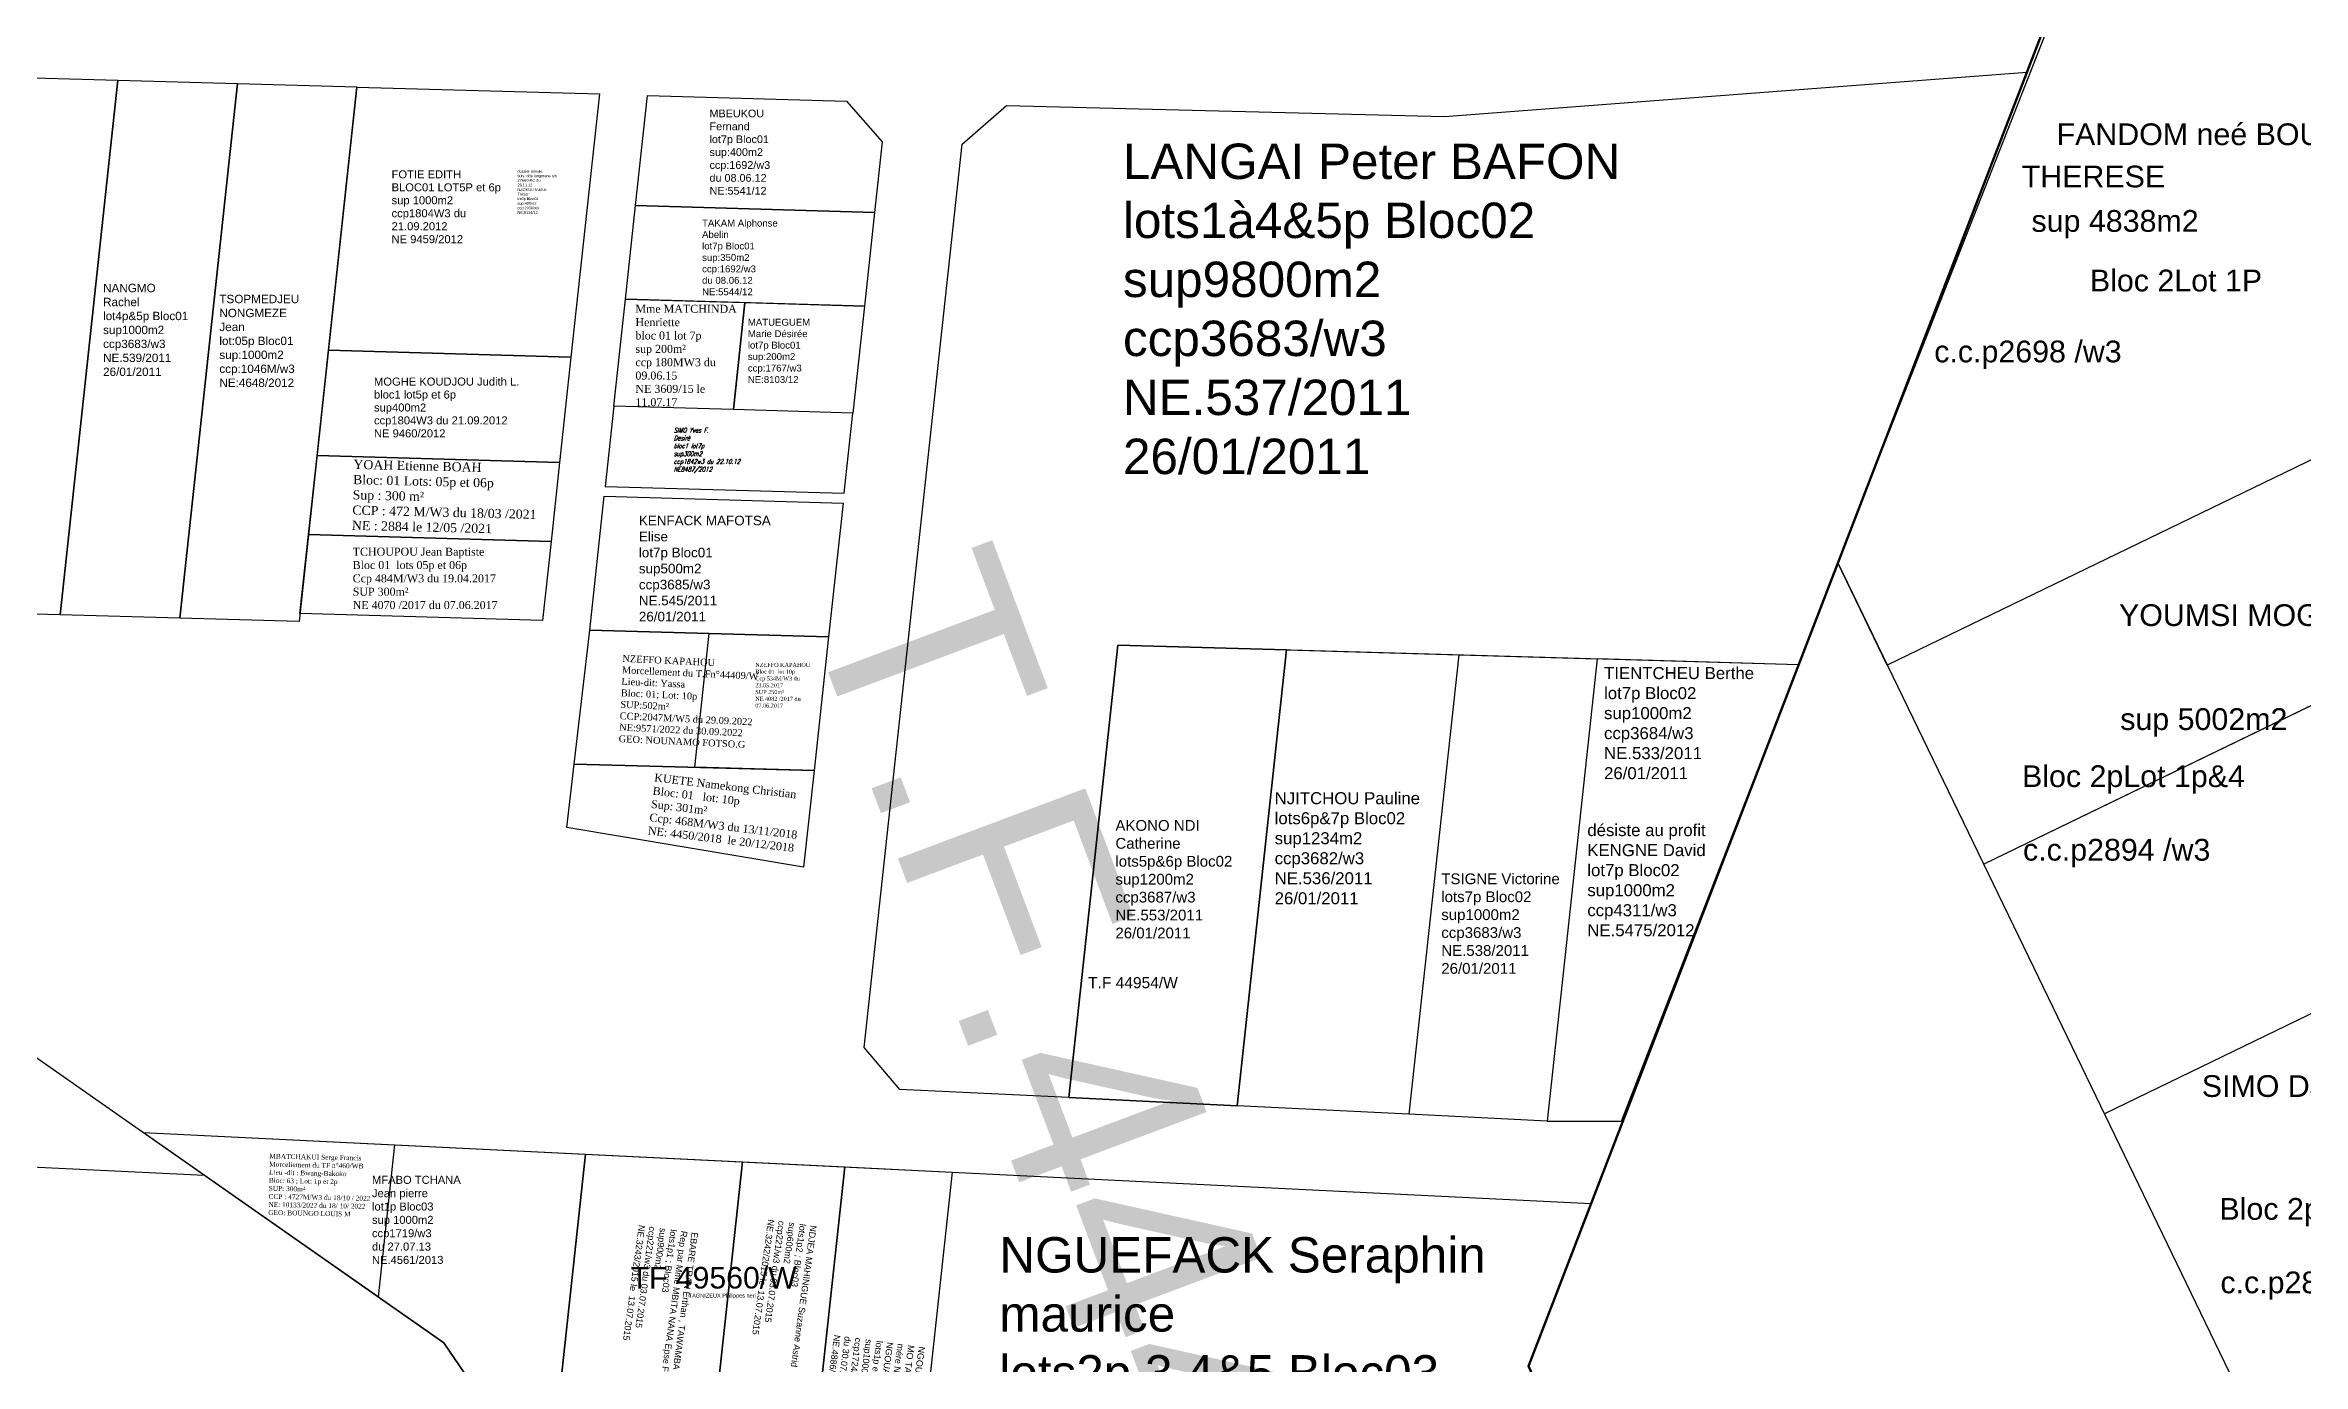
# Model space of a CAD drawing. Header units: millimetres. Extents: x 590121 to 927379, y 438565 to 1441738.
# Drawn here: x 924993.8 to 925275.9, y 1440338.2 to 1440502.9 of the extents above; entities that cross this region are included whole.
import ezdxf

# ---------------------------------------------------------------- set-up
doc = ezdxf.new("R2010")
doc.units = ezdxf.units.MM
doc.header["$LTSCALE"] = 10
doc.layers.add('end maj 26 02 2021', color=30, linetype='Continuous')
doc.layers.add('MAJ AVRIL 2021', color=7, linetype='Continuous')
doc.styles.add('FONT1', font='romanc.shx', dxfattribs={"width": 0.7, "oblique": 18, "height": 3})
doc.styles.get("Standard").update_dxf_attribs({"font": 'arial.ttf'})
doc.styles.add('Times 1.0', font='times.ttf', dxfattribs={"width": 0.99, "height": 1})

msp = doc.modelspace()

# ---------------------------------------------------------------- linework, layer by layer
at = {"flags": 128}
msp.add_lwpolyline([(925061.81, 1440429.86), (925091.65, 1440429.01), (925089.84, 1440412.31), (925059.86, 1440413.1)], close=True, dxfattribs=at)
at = {"lineweight": 30, "flags": 128}
msp.add_lwpolyline([(925006, 1440367.09), (925037.41, 1440365.55), (925035.35, 1440346.54)], close=True, dxfattribs=at)
at = {"layer": 'end maj 26 02 2021', "color": 3, "linetype": 'ByBlock'}
for p, q in [((925179.09, 1440337.89), (925256.69, 1440539.33)), ((924990.63, 1440377.86), (925043.55, 1440340.79)), ((925043.55, 1440340.79), (925077.71, 1440290.94))]:
    msp.add_line(p, q, dxfattribs=at)
at = {"layer": 'end maj 26 02 2021', "linetype": 'ByBlock'}
for p, q in [((925217.89, 1440438.61), (925253.59, 1440529.49)), ((925413.11, 1440447.84), (925251.08, 1440369.42)), ((925242.86, 1440386.42), (925217.76, 1440438.28)), ((925308, 1440435.46), (925235.99, 1440400.61)), ((925272.86, 1440324.41), (925242.86, 1440386.42))]:
    msp.add_line(p, q, dxfattribs=at)
at = {"layer": 'end maj 26 02 2021', "linetype": 'ByBlock', "ltscale": 0.0014}
for p, q in [((925245.34, 1440509.87), (925190.71, 1440368.06)), ((925245.34, 1440509.87), (925190.71, 1440368.06)), ((924883.3, 1440501.99), (925002.85, 1440498.56)), ((925168.6, 1440494), (925241.36, 1440499.54)), ((925241.36, 1440499.54), (925212.85, 1440425.53)), ((924995.63, 1440431.76), (925002.85, 1440498.56)), ((925002.85, 1440498.56), (924995.63, 1440431.76)), ((925002.85, 1440498.56), (925017.78, 1440498.13)), ((925017.78, 1440498.13), (925010.56, 1440431.33)), ((925108.35, 1440490.55), (925113.89, 1440495.38)), ((925113.89, 1440495.38), (925168.6, 1440494)), ((925096.09, 1440377.69), (925108.35, 1440490.55)), ((925061.81, 1440429.86), (925063.62, 1440446.57)), ((925063.62, 1440446.57), (925093.46, 1440445.71)), ((925093.46, 1440445.71), (925091.65, 1440429.01)), ((924995.63, 1440431.76), (924972.29, 1440432.43)), ((925010.56, 1440431.33), (924995.63, 1440431.76)), ((925091.65, 1440429.01), (925061.81, 1440429.86)), ((925127.79, 1440427.97), (925121.65, 1440371.44)), ((925127.79, 1440427.97), (925121.65, 1440371.44)), ((925127.79, 1440427.97), (925148.88, 1440427.37)), ((925148.88, 1440427.37), (925127.79, 1440427.97)), ((925212.85, 1440425.53), (925127.79, 1440427.97)), ((925142.69, 1440370.41), (925148.88, 1440427.37)), ((925148.88, 1440427.37), (925170.39, 1440426.75)), ((925170.39, 1440426.75), (925164.15, 1440369.36)), ((925170.39, 1440426.75), (925187.7, 1440426.25)), ((925187.7, 1440426.25), (925181.43, 1440368.51)), ((925187.7, 1440426.25), (925181.43, 1440368.51)), ((925212.85, 1440425.53), (925187.7, 1440426.25)), ((925190.71, 1440368.51), (925212.85, 1440425.53)), ((925100.55, 1440372.47), (925096.09, 1440377.69)), ((925121.65, 1440371.44), (925100.55, 1440372.47)), ((925121.65, 1440371.44), (925142.69, 1440370.41)), ((925164.15, 1440369.36), (925142.69, 1440370.41)), ((925181.43, 1440368.51), (925164.15, 1440369.36)), ((925181.43, 1440368.51), (925190.71, 1440368.51)), ((925107.09, 1440362.14), (925186.92, 1440358.23)), ((925186.92, 1440358.23), (925179.09, 1440337.89))]:
    msp.add_line(p, q, dxfattribs=at)
at = {"layer": 'end maj 26 02 2021', "color": 3, "linetype": 'ByBlock', "ltscale": 0.0014}
for p, q in [((925006, 1440367.09), (925107.09, 1440362.14)), ((925043.55, 1440340.79), (925006.01, 1440367.09)), ((925107.09, 1440362.14), (925099, 1440287.71)), ((925077.71, 1440290.94), (925043.55, 1440340.79))]:
    msp.add_line(p, q, dxfattribs=at)
at = {"layer": 'end maj 26 02 2021', "color": 0, "linetype": 'ByBlock'}
msp.add_line((925013.68, 1440361.71), (924992.02, 1440362.77), dxfattribs=at)
at = {"layer": 'end maj 26 02 2021', "color": 6, "linetype": 'ByBlock', "lineweight": 50, "ltscale": 0.0014, "flags": 128}
msp.add_lwpolyline([(925665.03, 1438955.68), (925698.18, 1439212.92), (925694.66, 1439547.94), (925626.23, 1439723.85), (925403.41, 1439860.67), (925179.09, 1440337.89), (925328.59, 1440725.96), (925461.94, 1440945.14), (925426.23, 1441284.92), (925217.44, 1441724.31), (925558.88, 1441566.24), (925795.78, 1441474.51), (926028.41, 1441432.43), (926345.65, 1441436.32), (926526.96, 1441473.37)], dxfattribs=at)
at = {"layer": 'end maj 26 02 2021', "color": 5, "linetype": 'ByBlock', "flags": 128}
msp.add_lwpolyline([(925252.92, 1440529.54), (925282.85, 1440527.82), (925298.43, 1440461.55), (925223.94, 1440425.49), (925217.76, 1440438.27)], close=True, dxfattribs=at)
at = {"layer": 'end maj 26 02 2021', "color": 1, "linetype": 'ByBlock', "flags": 128}
msp.add_lwpolyline([(925253.59, 1440529.49), (925354.16, 1440523.73), (925364.86, 1440501.62), (925292.85, 1440466.77), (925308, 1440435.46), (925235.99, 1440400.61), (925217.76, 1440438.28)], close=True, dxfattribs=at)
at = {"layer": 'end maj 26 02 2021', "linetype": 'ByBlock', "ltscale": 0.0014, "flags": 128}
for points in [[(925017.78, 1440498.14), (925032.7, 1440497.71), (925025.48, 1440430.91), (925010.56, 1440431.34)], [(925032.7, 1440497.7), (925063.01, 1440496.83), (925059.46, 1440463.95), (925029.15, 1440464.82)], [(925069.03, 1440496.66), (925093.87, 1440495.95), (925098.33, 1440490.84), (925097.38, 1440482.03), (925067.54, 1440482.88)], [(925067.54, 1440482.88), (925097.38, 1440482.03), (925096.12, 1440470.33), (925066.28, 1440471.19)], [(925081.2, 1440470.76), (925096.12, 1440470.33), (925094.67, 1440456.97), (925079.75, 1440457.4)], [(925081.2, 1440470.76), (925096.12, 1440470.33), (925094.67, 1440456.97), (925079.75, 1440457.4)], [(925029.15, 1440464.82), (925059.46, 1440463.95), (925058.04, 1440450.79), (925027.73, 1440451.66)], [(925094.67, 1440456.97), (925079.75, 1440457.4), (925064.83, 1440457.82), (925063.75, 1440447.8), (925093.59, 1440446.94)], [(925061.28, 1440364.38), (925080.89, 1440363.42), (925075.86, 1440317.04), (925058.53, 1440318.92), (925056.65, 1440321.67)], [(925080.89, 1440363.42), (925093.66, 1440362.8), (925088.54, 1440315.66), (925075.86, 1440317.04)]]:
    msp.add_lwpolyline(points, close=True, dxfattribs=at)
msp.add_lwpolyline([(925032.7, 1440497.7), (925063.01, 1440496.83), (925059.46, 1440463.95)], dxfattribs=at)
at = {"layer": 'end maj 26 02 2021', "color": 150, "linetype": 'ByBlock', "lineweight": -3, "ltscale": 0.0014, "flags": 128}
for points in [[(925066.28, 1440471.19), (925081.2, 1440470.76), (925079.75, 1440457.4), (925064.83, 1440457.82)], [(925026.66, 1440441.8), (925056.97, 1440440.93), (925055.91, 1440431.06), (925025.59, 1440431.93)], [(925076.73, 1440429.43), (925091.65, 1440429.01), (925089.84, 1440412.3), (925074.92, 1440412.73)]]:
    msp.add_lwpolyline(points, close=True, dxfattribs=at)
at = {"layer": 'end maj 26 02 2021', "color": 3, "linetype": 'ByBlock', "ltscale": 0.0014, "flags": 128}
msp.add_lwpolyline([(925127.79, 1440427.97), (925148.88, 1440427.37), (925142.69, 1440370.41), (925121.65, 1440371.44)], close=True, dxfattribs=at)
at = {"layer": 'end maj 26 02 2021', "color": 150}
msp.add_lwpolyline([(925059.86, 1440413.1), (925089.84, 1440412.31), (925088.51, 1440400.22), (925058.93, 1440405.19)], close=True, dxfattribs=at)
at = {"layer": 'end maj 26 02 2021', "linetype": 'ByBlock', "lineweight": -3, "ltscale": 0.0014, "flags": 128}
for points in [[(925006, 1440367.09), (925061.28, 1440364.38), (925056.65, 1440321.67), (925043.55, 1440340.79), (925006.01, 1440367.09)], [(925093.66, 1440362.8), (925107.09, 1440362.14), (925099, 1440287.71), (925085.66, 1440289.16)]]:
    msp.add_lwpolyline(points, close=True, dxfattribs=at)
at = {"layer": 'end maj 26 02 2021', "color": 3, "linetype": 'ByBlock', "lineweight": 30, "ltscale": 0.0014, "flags": 128}
msp.add_lwpolyline([(925006, 1440367.09), (925107.09, 1440362.14), (925099, 1440287.71), (925077.94, 1440290), (925077.71, 1440290.94), (925043.55, 1440340.79)], close=True, dxfattribs=at)
at = {"layer": 'MAJ AVRIL 2021', "flags": 128}
msp.add_lwpolyline([(925027.73, 1440451.66), (925058.04, 1440450.79), (925056.98, 1440440.93), (925026.66, 1440441.8)], close=True, dxfattribs=at)

# ---------------------------------------------------------------- texts
at = {"attachment_point": 1}
for s, insert, char_height, width, rotation in [('{\\fTimes New Roman|b0|i0|c0|p18;NZEFFO KAPAHOU\\P\\C1;Morcellement du T.Fn%%D44409/W \\P\\C256;Lieu-dit: Yassa\\PBloc: 01; Lot: 10p\\C1;\\P\\C256;SUP:502m²\\PCCP:2047M/W5 du 29.09.2022\\PNE:9571/2022 du 30.09.2022\\P\\C4;GEO: NOUNAMO FOTSO.G}', (925065.91, 1440426.75), 0.8601, 29.1942, 357.3157), ('{\\fTimes New Roman|b0|i0|c0|p18;MBATCHAKUI Serge Francis\\P\\C1;Morcellement du TF n°460/WB\\C256;\\PLieu -dit : Bwang-Bakoko\\PBloc: 63 ; Lot: 1p et 2p\\PSUP: 300m²\\PCCP : 4727M/W3 du 18/10 / 2022\\PNE: 10133/2022 du 18/ 10/ 2022 \\PGEO: BOUNGO LOUIS M}', (925021.77, 1440364.43), 0.6028, 36.134, 358.8595)]:
    msp.add_mtext(s, dxfattribs=dict(at, insert=insert, char_height=char_height, width=width, rotation=rotation))
at = {"layer": 'end maj 26 02 2021', "color": 7, "linetype": 'ByBlock'}
for s, height, p in [('FANDOM neé BOUCHE', 2.7167, (925245.09, 1440490.44)), ('THERESE', 2.717, (925240.74, 1440485.16)), ('sup 4838m2', 2.717, (925241.96, 1440479.61)), ('Bloc 2Lot 1P', 2.7167, (925249.26, 1440472.17)), ('c.c.p2698 /w3', 2.7167, (925229.81, 1440463.3)), ('YOUMSI MOGTOMO François', 2.7167, (925252.9, 1440430.36)), ('sup 5002m2', 2.717, (925253.05, 1440417.37)), ('Bloc 2pLot 1p&4', 2.7167, (925240.78, 1440410.24)), ('c.c.p2894 /w3', 2.7167, (925240.9, 1440401.05)), ('SIMO DJOUM épse YOUMSI M.B', 2.7167, (925263.24, 1440371.53)), ('Bloc 2pLot05', 2.7167, (925265.45, 1440356.18)), ('c.c.p2894 /w3', 2.7167, (925265.57, 1440347))]:
    msp.add_text(s, height=height, dxfattribs=at).set_placement(p)
at = {"layer": 'end maj 26 02 2021', "linetype": 'ByBlock', "ltscale": 0.0014}
for s, p in [('FOTIE EDITH', (925037.04, 1440486.29)), ('BLOC01 LOT5P et 6p', (925037.04, 1440484.67)), ('sup 1000m2', (925037.04, 1440483.05)), ('ccp1804W3 du', (925037.04, 1440481.43)), ('21.09.2012', (925037.04, 1440479.81)), ('NE 9459/2012', (925037.04, 1440478.19)), ('bloc1 lot5p et 6p', (925034.84, 1440458.78)), ('MOGHE KOUDJOU Judith L.', (925034.84, 1440460.4)), ('sup400m2', (925034.84, 1440457.16)), ('ccp1804W3 du 21.09.2012', (925034.84, 1440455.55)), ('NE 9460/2012', (925034.84, 1440453.93))]:
    msp.add_text(s, height=1, dxfattribs=at).set_placement(p)
at = {"layer": 'end maj 26 02 2021', "color": 1, "linetype": 'ByBlock'}
msp.add_text('T.F.44409/W', height=25, rotation=290.5418, dxfattribs=at).set_placement((925088.42, 1440433.05))
msp.add_text('T.F 44954/W', height=1.3879, dxfattribs=at).set_placement((925124.08, 1440385.11))
at = {"layer": 'end maj 26 02 2021', "color": 1, "linetype": 'ByBlock', "ltscale": 0.0014}
msp.add_text('TF 49560/W', height=2.701, dxfattribs=at).set_placement((925066.9, 1440347.59))
at = {"layer": 'end maj 26 02 2021', "color": 5, "linetype": 'ByBlock', "attachment_point": 1}
for s, insert, char_height, width in [('{\\C7;MBEUKOU \\PFernand\\Plot7p Bloc01\\Psup:400m2\\Pccp:1692/w3\\Pdu 08.06.12\\PNE:5541/12}', (925076.77, 1440494.88), 0.9658, 14.1), ('{\\C1;dossier annulé\\Psuiv. dde longmene s/n\\P2766/SRC du\\P26.11.12\\P\\C7;NZOKOU Marius\\PTrésor\\Plot6p Bloc01\\Psup:400m2\\Pccp:2038/w3\\PNE:8114/12}', (925052.77, 1440487.35), 0.3433, 5.012), ('{\\C7;TAKAM Alphonse\\PAbelin\\Plot7p Bloc01\\Psup:350m2\\Pccp:1692/w3\\Pdu 08.06.12\\PNE:5544/12}', (925075.84, 1440481.13), 0.8583, 12.5299), ('{\\C7;NANGMO\\PRachel\\Plot4p&5p Bloc01\\Psup1000m2\\Pccp3683/w3\\PNE.539/2011\\P26/01/2011}', (925000.99, 1440473.11), 1.046, 15.27), ('{\\C7;TSOPMEDJEU\\PNONGMEZE\\PJean\\Plot:05p Bloc01\\Psup:1000m2\\Pccp:1046M/w3\\PNE:4648/2012}', (925015.52, 1440471.74), 1.046, 15.27), ('{\\C7;MATUEGUEM\\PMarie Désirée\\Plot7p Bloc01\\Psup:200m2\\Pccp:1767/w3\\PNE:8103/12}', (925081.56, 1440468.74), 0.8583, 12.53), ('{\\C7;KENFACK MAFOTSA Elise\\Plot7p Bloc01\\Psup500m2\\Pccp3685/w3\\PNE.545/2011\\P26/01/2011}', (925067.94, 1440444.14), 1.2, 17.52), ('{\\C7;TIENTCHEU Berthe\\Plot7p Bloc02\\Psup1000m2\\Pccp3684/w3\\PNE.533/2011\\P26/01/2011}', (925188.55, 1440425.23), 1.5, 21.9), ('{\\C7;NJITCHOU Pauline\\Plots6p&7p Bloc02\\Psup1234m2\\Pccp3682/w3\\PNE.536/2011\\P26/01/2011}', (925147.39, 1440409.6), 1.5, 21.9), ('{\\C7;AKONO NDI\\PCatherine\\Plots5p&6p Bloc02\\Psup1200m2\\Pccp3687/w3\\PNE.553/2011\\P26/01/2011}', (925127.49, 1440406.12), 1.3435, 19.61), ('{\\C7;TSIGNE Victorine\\Plots7p Bloc02\\Psup1000m2\\Pccp3683/w3\\PNE.538/2011\\P26/01/2011}', (925168.21, 1440399.45), 1.3435, 19.6148)]:
    msp.add_mtext(s, dxfattribs=dict(at, insert=insert, char_height=char_height, width=width))
at = {"layer": 'end maj 26 02 2021', "linetype": 'ByBlock', "ltscale": 0.0014, "attachment_point": 1}
for s, insert, char_height, width in [('{\\C7;LANGAI Peter BAFON \\Plots1à4&5p Bloc02\\Psup9800m2\\Pccp3683/w3\\PNE.537/2011\\P26/01/2011}', (925128.43, 1440490.63), 4.4226, 64.57), ('{\\C7;MFABO TCHANA\\PJean pierre\\Plot1p Bloc03\\Psup 1000m2\\Pccp1719/w3\\Pdu 27.07.13\\PNE.4561/2013}', (925034.59, 1440361.67), 1, 43.283), ('{\\C7;NGUEFACK Seraphin maurice\\Plots2p.3.4&5 Bloc03\\Psup5600m2\\Pccp3684/w3\\PNE.541/2011\\P26/01/2011}', (925112.99, 1440354.01), 4.4226, 64.565), ('{\\C7;TAGNIZEUX Philippes neri}', (925074.17, 1440346.96), 0.5, 43.283)]:
    msp.add_mtext(s, dxfattribs=dict(at, insert=insert, char_height=char_height, width=width))
at = {"layer": 'end maj 26 02 2021', "color": 150, "linetype": 'ByBlock', "lineweight": -3, "ltscale": 0.0014, "attachment_point": 1, "style": 'Times 1.0'}
for s, insert, char_height, width in [('Mme MATCHINDA\\PHenriette \\Pbloc 01 lot 7p\\Psup 200m²\\Pccp 180MW3 du 09.06.15\\PNE 3609/15 le 11.07.17', (925067.51, 1440470.49), 1, 12.6737), ('TCHOUPOU Jean Baptiste \\PBloc 01  lots 05p et 06p\\PCcp 484M/W3 du 19.04.2017\\PSUP 300m²\\PNE 4070 /2017 du 07.06.2017', (925032.18, 1440440.15), 1, 25.734), ('NZEFFO KAPAHOU\\PBloc 01  lot 10p\\PCcp 534M/W3 du 23.05.2017\\PSUP 250m²\\PNE 4082 /2017 du 07.06.2017', (925082.49, 1440425.76), 0.5093, 8.1355)]:
    msp.add_mtext(s, dxfattribs=dict(at, insert=insert, char_height=char_height, width=width))
at = {"layer": 'end maj 26 02 2021', "linetype": 'ByBlock', "insert": (925072.29, 1440455.11), "char_height": 0.585, "width": 58.2776, "attachment_point": 1, "style": 'FONT1'}
msp.add_mtext('SIMO Yves F.\\PDesiré\\Pbloc1 lot7p\\Psup300m2\\Pccp1842w3 du 22.10.12\\PNE8487/2012', dxfattribs=at)
at = {"layer": 'end maj 26 02 2021', "insert": (925069.94, 1440411.95), "char_height": 1, "attachment_point": 1, "rotation": 353.1183}
msp.add_mtext_dynamic_manual_height_columns('{\\fTimes New Roman|b0|i0|c0|p18;KUETE Namekong Christian\\PBloc: 01   lot: 10p\\PSup: 301m²\\PCcp: 468M/W3 du 13/11/2018\\PNE: 4450/2018  le 20/12/2018}', width=90.8865, gutter_width=12.5, heights=[20.32], dxfattribs=at)
at = {"layer": 'end maj 26 02 2021', "color": 1, "linetype": 'ByBlock', "insert": (925186.46, 1440405.61), "char_height": 1.5, "width": 21.9, "attachment_point": 1}
msp.add_mtext('{\\C7;désiste au profit\\PKENGNE David\\Plot7p Bloc02\\Psup1000m2\\Pccp4311/w3\\PNE.5475/2012}', dxfattribs=at)
at = {"layer": 'end maj 26 02 2021', "color": 5, "linetype": 'ByBlock', "char_height": 0.8, "attachment_point": 1, "rotation": 262.1498}
for s, insert, width in [('{\\C7;EBARE TRAN Erthan , TAWAMBA et EBARE TRAN Kendra Rep par Mme MBITA NANA Epse FOUMO KEPONDJOU\\Plots1p1 ; Bloc03\\Psup900m2\\Pccp221/w3 du 03.07.2015\\PNE.3243/2015 le  13.07.2015}', (925075.34, 1440354.55), 31.6722), ('{\\C7;NDJEA MAHINGUE Suzanne Astrid \\Plots1p2 ; Bloc03\\Psup600m2\\Pccp221/w3 du 03.07.2015\\PNE.3242/2015 le  13.07.2015}', (925090.17, 1440355.43), 31.6722), ('{\\C7;NGOUAKANG TAHA\\PMO TAGNIZEU Samuel rép par sa mére NGOUEGNI Jeanne \\PNGOUAKAN\\Plots1p et 2p Bloc03\\Psup1000m2\\Pccp1724/w3\\Pdu 30.07.2013\\PNE.4886/2013}', (925103.71, 1440340.28), 19.6148)]:
    msp.add_mtext(s, dxfattribs=dict(at, insert=insert, width=width))
at = {"layer": 'MAJ AVRIL 2021', "insert": (925032.29, 1440451.14), "char_height": 1.1428, "attachment_point": 1, "rotation": 358.6067}
msp.add_mtext('\\A1;{\\fGeorgia|b0|i0|c0|p18;YOAH Etienne BOAH\\PBloc: 01 Lots: 05p et 06p \\PSup : 300 m²\\PCCP : 472 M/W3 du 18/03 /2021\\PNE : 2884 le 12/05 /2021}', dxfattribs=at)

doc.saveas('drawing.dxf')
